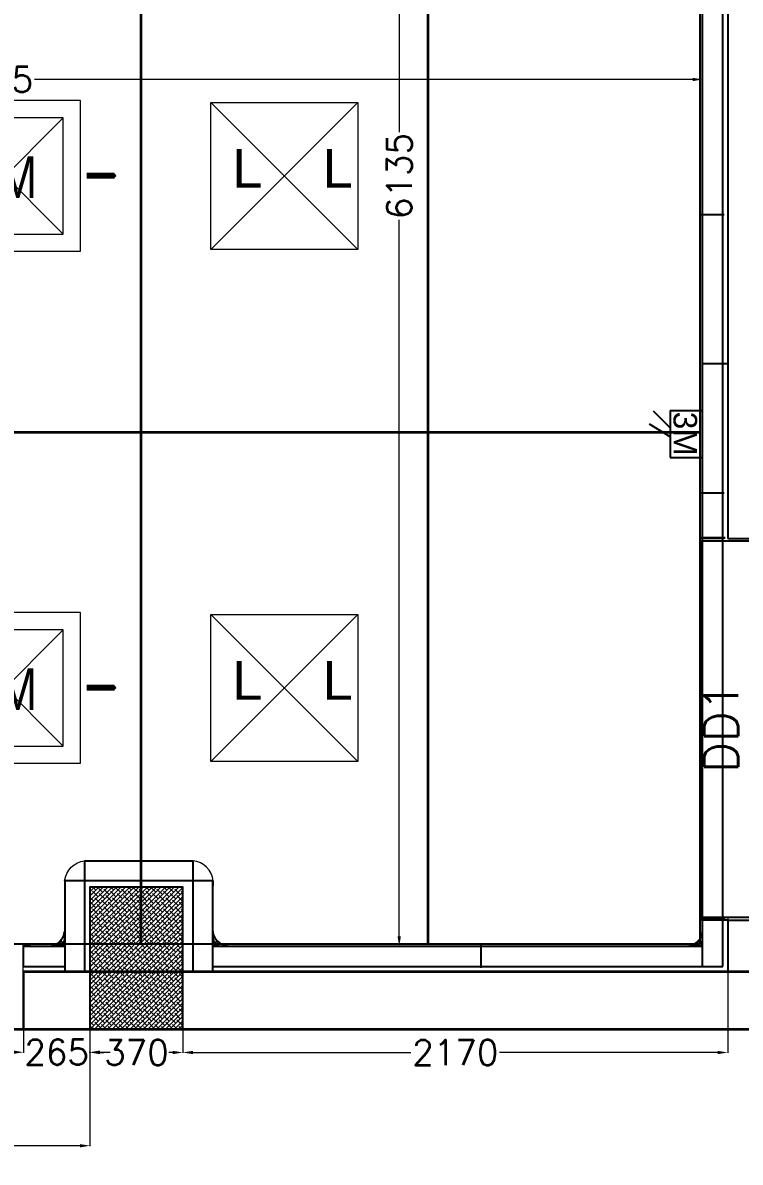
# Model space of a CAD drawing. Header units: millimetres. Extents: x 1319230 to 2124380, y -346496 to -91575.
# Drawn here: x 2111167 to 2114024, y -248681 to -244143 of the extents above; entities that cross this region are included whole.
import ezdxf

# ---------------------------------------------------------------- set-up
doc = ezdxf.new("R2010")
doc.units = ezdxf.units.MM
doc.header["$LTSCALE"] = 600
doc.header["$MEASUREMENT"] = 0
doc.header["$PDMODE"] = 35
doc.linetypes.add('DASHED', pattern=[0.75, 0.5, -0.25])
for name, color, linetype, lineweight in [('1200 Door', 144, 'Continuous', 5), ('90deg Corner', 96, 'Continuous', 0), ('Ahlada 50mm Ceiling Panels', 191, 'Continuous', 0), ('Ahlada 50mm Wall Panel', 94, 'Continuous', 0), ('Ahlada Coving', 3, 'Continuous', 0), ('C-Section', 3, 'Continuous', 9), ('DIM', 7, 'Continuous', 0), ('P-Wall', 8, 'Continuous', 35), ('Partition-80WP', 7, 'Continuous', 5), ('Supply Diffusers', 3, 'Continuous', 0)]:
    doc.layers.add(name, color=color, linetype=linetype, lineweight=lineweight)
for name, color, linetype in [('col', 5, 'Continuous'), ('Dimensions', 7, 'Continuous'), ('ELE-3M UPS P.SB', 3, 'Continuous'), ('MEP_HVAC_SUPPLY_DIFFUSER', 5, 'Continuous'), ('wall', 1, 'Continuous')]:
    doc.layers.add(name, color=color, linetype=linetype)
doc.layers.add('ELE-42W EMERGENCY DOWN LIGHT', color=7, linetype='Continuous', lineweight=0, true_color=0x608ec6)
doc.styles.add('ARIAL', font='arial.ttf')
doc.styles.add('ROMAN', font='arial.ttf', dxfattribs={"width": 0.8})
doc.styles.add('ROMANS', font='romans.shx')
doc.styles.get("Standard").update_dxf_attribs({"font": 'stylu.ttf'})
doc.dimstyles.new('AEPL1', dxfattribs={"dimtxt": 100, "dimasz": 40, "dimexe": 1.25, "dimexo": 5, "dimtad": 0, "dimdec": 0, "dimtxsty": 'ROMANS', "dimcen": 2.5, "dimclrd": 250, "dimclre": 250, "dimclrt": 7, "dimadec": 0, "dimazin": 0, "dimtfac": 1, "dimtdec": 0, "dimtmove": 0, "dimatfit": 3, "dimfxl": 1, "dimlwd": 0, "dimlwe": 0, "dimarcsym": 0})

# ---------------------------------------------------------------- blocks, each defined once
blk = doc.blocks.new('C SECTION')
at = {"layer": 'C-Section'}
for p, q in [((3564373.2, -608564.1), (3564614.5, -608564.1)), ((3564373.2, -608564.1), (3564373.2, -608595.1)), ((3564374.2, -608565.1), (3564613.5, -608565.1)), ((3564374.2, -608565.1), (3564374.2, -608595.1)), ((3564613.5, -608565.1), (3564613.5, -608595.1)), ((3564614.5, -608564.1), (3564614.5, -608595.1)), ((3564373.2, -608595.1), (3564374.2, -608595.1)), ((3564613.5, -608595.1), (3564614.5, -608595.1))]:
    blk.add_line(p, q, dxfattribs=at)
blk = doc.blocks.new('A010004 Mezz.F. Layout Plan$0$b & c')
at = {"layer": 'Ahlada Coving', "color": 3}
for p, q in [((-4.1, 40.9), (-5.7, 42.5)), ((-2.7, 7.8), (-3.7, 7.8)), ((-3.7, 7.8), (-2.7, 6)), ((4.9, 15.3), (-2.7, 7.8)), ((-2.7, 6), (5.7, 14.4)), ((8.7, 11.4), (0.3, 3)), ((0.3, 3), (2.1, 2)), ((2.1, 3), (9.7, 10.6)), ((2.1, 2), (2.1, 3)), ((36.9, 0), (35.3, 1.6))]:
    blk.add_line(p, q, dxfattribs=at)
blk.add_lwpolyline([(-5.7, 30.7), (-5.7, 5.7), (0, 0), (25, 0), (22.8, 1.5), (13.2, 1.5), (3.6, 4.5), (3.6, 1.5), (0.6, 1.5), (-4.2, 6.3), (-4.2, 9.3), (-1.2, 9.3), (-4.2, 18.9), (-4.2, 28.4), (-5.7, 30.7)], dxfattribs=at)
for radius, start, end in [(44, 181.9548, 220.5976), (42.5, 184.1661, 265.906), (44, 222.2286, 227.7746), (44, 229.4056, 268.1119)]:
    blk.add_arc((38.3, 44), radius, start, end, dxfattribs=at)
blk = doc.blocks.new('90D_CORNER_COVE')
at = {"layer": '90deg Corner', "color": 3}
for p, q in [((-59.1, 65.5), (-40.3, 65.5)), ((-40.3, -15), (-40.3, 65.5)), ((-59.1, -15), (-40.3, -15)), ((-40.3, -15), (-40.3, -33.8)), ((-40.3, -15), (40.2, -15)), ((40.2, -15), (40.2, -33.8))]:
    blk.add_line(p, q, dxfattribs=at)
blk.add_arc((-48.7, -23.5), 89.4, 5.4288, 84.5712, dxfattribs=at)
blk = doc.blocks.new('*D158')
at = {"layer": 'Defpoints', "color": 0, "transparency": 16777216}
for p in [(2108099.1, -247253.6), (2111434.1, -247948.9), (2111434.1, -248615.2)]:
    blk.add_point(p, dxfattribs=at)
at = {"layer": 'DIM', "color": 250, "lineweight": 0, "transparency": 16777216}
for p, q in [((2108099.1, -247258.6), (2108099.1, -248616.5)), ((2111434.1, -247953.9), (2111434.1, -248616.5)), ((2108139.1, -248615.2), (2109590, -248615.2)), ((2111394.1, -248615.2), (2109943.2, -248615.2))]:
    blk.add_line(p, q, dxfattribs=at)
at = {"layer": 'DIM', "color": 250, "transparency": 16777216}
for points in [[(2108139.1, -248608.6), (2108139.1, -248621.9), (2108099.1, -248615.2)], [(2111394.1, -248621.9), (2111394.1, -248608.6), (2111434.1, -248615.2)]]:
    blk.add_solid(points, dxfattribs=at)
at = {"layer": 'DIM', "color": 7, "transparency": 16777216, "insert": (2109766.6, -248615.2), "char_height": 100, "attachment_point": 5, "style": 'ROMANS'}
blk.add_mtext('3335', dxfattribs=at)
blk = doc.blocks.new('*D159')
at = {"layer": 'Defpoints', "color": 0, "transparency": 16777216}
for p in [(2111804.1, -247585.8), (2113974.1, -247702.6), (2113974.1, -248243.9)]:
    blk.add_point(p, dxfattribs=at)
at = {"layer": 'DIM', "color": 250, "lineweight": 0, "transparency": 16777216}
for p, q in [((2111804.1, -247590.8), (2111804.1, -248245.2)), ((2113974.1, -247707.6), (2113974.1, -248245.2)), ((2111844.1, -248243.9), (2112712.5, -248243.9)), ((2113934.1, -248243.9), (2113065.7, -248243.9))]:
    blk.add_line(p, q, dxfattribs=at)
at = {"layer": 'DIM', "color": 250, "transparency": 16777216}
for points in [[(2111844.1, -248237.3), (2111844.1, -248250.6), (2111804.1, -248243.9)], [(2113934.1, -248250.6), (2113934.1, -248237.3), (2113974.1, -248243.9)]]:
    blk.add_solid(points, dxfattribs=at)
at = {"layer": 'DIM', "color": 7, "transparency": 16777216, "insert": (2112889.1, -248243.9), "char_height": 100, "attachment_point": 5, "style": 'ROMANS'}
blk.add_mtext('2170', dxfattribs=at)
blk = doc.blocks.new('*D164')
at = {"layer": 'Defpoints', "color": 0, "transparency": 16777216}
for p in [(2111169.4, -248150.8), (2111434.1, -248150.8), (2111434.1, -248242.7)]:
    blk.add_point(p, dxfattribs=at)
at = {"layer": 'Dimensions', "color": 250, "lineweight": 0, "transparency": 16777216}
for p, q in [((2111169.4, -248155.8), (2111169.4, -248243.9)), ((2111434.1, -248155.8), (2111434.1, -248243.9)), ((2111129.4, -248242.7), (2111089.4, -248242.7)), ((2111169.4, -248242.7), (2111172.6, -248242.7)), ((2111434.1, -248242.7), (2111430.9, -248242.7)), ((2111474.1, -248242.7), (2111514.1, -248242.7))]:
    blk.add_line(p, q, dxfattribs=at)
at = {"layer": 'Dimensions', "color": 250, "transparency": 16777216}
for points in [[(2111129.4, -248249.3), (2111129.4, -248236), (2111169.4, -248242.7)], [(2111474.1, -248236), (2111474.1, -248249.3), (2111434.1, -248242.7)]]:
    blk.add_solid(points, dxfattribs=at)
at = {"layer": 'Dimensions', "color": 7, "transparency": 16777216, "insert": (2111301.7, -248242.7), "char_height": 100, "attachment_point": 5, "style": 'ROMANS'}
blk.add_mtext('265', dxfattribs=at)
blk = doc.blocks.new('3M UPS SB')
at = {"layer": 'ELE-3M UPS P.SB', "color": 3}
for p, q in [((-133.8, 160), (-69.3, 265.2)), ((-88.2, 160), (-3.4, 244.9)), ((-240, 160), (-240, 0)), ((0, 160), (-240, 160)), ((0, 160), (0, 0))]:
    blk.add_line(p, q, dxfattribs=at)
blk.add_text('3M', height=120, rotation=180, dxfattribs=at).set_placement((-6, 143))
blk = doc.blocks.new('54W EME')
for p, q in [((-292.5, 292.5), (292.5, -292.5)), ((292.5, 292.5), (-292.5, -292.5))]:
    blk.add_line(p, q)
at = {"layer": 'ELE-42W EMERGENCY DOWN LIGHT'}
blk.add_lwpolyline([(-292.5, -292.5), (-292.5, 292.5), (292.5, 292.5), (292.5, -292.5)], close=True, dxfattribs=at)
at = {"char_height": 154, "width": 324.958, "attachment_point": 1, "style": 'ARIAL'}
for insert in [(-206.9, 107), (152.9, 107)]:
    blk.add_mtext('L', dxfattribs=dict(at, insert=insert))
blk = doc.blocks.new('*D173')
at = {"layer": 'Defpoints', "color": 0, "transparency": 16777216}
for p in [(2113873.9, -243886.5), (2113873.9, -244368.9), (2108199.1, -244753.3)]:
    blk.add_point(p, dxfattribs=at)
at = {"layer": 'Dimensions', "color": 250, "lineweight": 0, "transparency": 16777216}
for p, q in [((2113873.9, -243891.5), (2113873.9, -244370.2)), ((2108199.1, -244748.3), (2108199.1, -244367.7)), ((2108239.1, -244368.9), (2110859.9, -244368.9)), ((2113833.9, -244368.9), (2111213.1, -244368.9))]:
    blk.add_line(p, q, dxfattribs=at)
at = {"layer": 'Dimensions', "color": 250, "transparency": 16777216}
for points in [[(2108239.1, -244362.3), (2108239.1, -244375.6), (2108199.1, -244368.9)], [(2113833.9, -244375.6), (2113833.9, -244362.3), (2113873.9, -244368.9)]]:
    blk.add_solid(points, dxfattribs=at)
at = {"layer": 'Dimensions', "color": 7, "transparency": 16777216, "insert": (2111036.5, -244368.9), "char_height": 100, "attachment_point": 5, "style": 'ROMANS'}
blk.add_mtext('5675', dxfattribs=at)
blk = doc.blocks.new('*D174')
at = {"layer": 'Defpoints', "color": 0, "transparency": 16777216}
for p in [(2112577.6, -241685.8), (2112577.6, -247820.8), (2112665.8, -247820.8)]:
    blk.add_point(p, dxfattribs=at)
at = {"layer": 'Dimensions', "color": 250, "lineweight": 0, "transparency": 16777216}
for p, q in [((2112582.6, -241685.8), (2112667, -241685.8)), ((2112665.8, -241725.8), (2112665.8, -244579.1)), ((2112665.8, -247780.8), (2112665.8, -244927.4)), ((2112582.6, -247820.8), (2112667, -247820.8))]:
    blk.add_line(p, q, dxfattribs=at)
at = {"layer": 'Dimensions', "color": 250, "transparency": 16777216}
for points in [[(2112672.4, -241725.8), (2112659.1, -241725.8), (2112665.8, -241685.8)], [(2112659.1, -247780.8), (2112672.4, -247780.8), (2112665.8, -247820.8)]]:
    blk.add_solid(points, dxfattribs=at)
at = {"layer": 'Dimensions', "color": 7, "transparency": 16777216, "insert": (2112665.8, -244753.3), "char_height": 100, "attachment_point": 5, "rotation": 90, "style": 'ROMANS'}
blk.add_mtext('6135', dxfattribs=at)
blk = doc.blocks.new('*D177')
at = {"layer": 'Defpoints', "color": 0, "transparency": 16777216}
for p in [(2111434.1, -248150.8), (2111804.1, -248150.8), (2111804.1, -248243.9)]:
    blk.add_point(p, dxfattribs=at)
at = {"layer": 'Dimensions', "color": 250, "lineweight": 0, "transparency": 16777216}
for p, q in [((2111434.1, -248155.8), (2111434.1, -248245.2)), ((2111804.1, -248155.8), (2111804.1, -248245.2)), ((2111474.1, -248243.9), (2111490, -248243.9)), ((2111764.1, -248243.9), (2111748.2, -248243.9))]:
    blk.add_line(p, q, dxfattribs=at)
at = {"layer": 'Dimensions', "color": 250, "transparency": 16777216}
for points in [[(2111474.1, -248237.3), (2111474.1, -248250.6), (2111434.1, -248243.9)], [(2111764.1, -248250.6), (2111764.1, -248237.3), (2111804.1, -248243.9)]]:
    blk.add_solid(points, dxfattribs=at)
at = {"layer": 'Dimensions', "color": 7, "transparency": 16777216, "insert": (2111619.1, -248243.9), "char_height": 100, "attachment_point": 5, "style": 'ROMANS'}
blk.add_mtext('370', dxfattribs=at)
blk = doc.blocks.new('*D297')
at = {"layer": 'Defpoints', "color": 0, "transparency": 16777216}
for p in [(2108099.1, -247253.6), (2111434.1, -247948.9), (2111434.1, -248615.2)]:
    blk.add_point(p, dxfattribs=at)
at = {"layer": 'DIM', "color": 250, "lineweight": 0, "transparency": 16777216}
for p, q in [((2108099.1, -247258.6), (2108099.1, -248616.5)), ((2111434.1, -247953.9), (2111434.1, -248616.5)), ((2108139.1, -248615.2), (2109589.8, -248615.2)), ((2111394.1, -248615.2), (2109943.4, -248615.2))]:
    blk.add_line(p, q, dxfattribs=at)
at = {"layer": 'DIM', "color": 250, "transparency": 16777216}
for points in [[(2108139.1, -248608.6), (2108139.1, -248621.9), (2108099.1, -248615.2)], [(2111394.1, -248608.6), (2111394.1, -248621.9), (2111434.1, -248615.2)]]:
    blk.add_solid(points, dxfattribs=at)
at = {"layer": 'DIM', "color": 7, "transparency": 16777216, "insert": (2109766.6, -248615.2), "char_height": 100, "attachment_point": 5, "style": 'ROMANS'}
blk.add_mtext('3335', dxfattribs=at)
blk = doc.blocks.new('*D298')
at = {"layer": 'Defpoints', "color": 0, "transparency": 16777216}
for p in [(2111804.1, -247585.8), (2113974.1, -247702.6), (2113974.1, -248243.9)]:
    blk.add_point(p, dxfattribs=at)
at = {"layer": 'DIM', "color": 250, "lineweight": 0, "transparency": 16777216}
for p, q in [((2111804.1, -247590.8), (2111804.1, -248245.2)), ((2113974.1, -247707.6), (2113974.1, -248245.2)), ((2111844.1, -248243.9), (2112712.3, -248243.9)), ((2113934.1, -248243.9), (2113065.9, -248243.9))]:
    blk.add_line(p, q, dxfattribs=at)
at = {"layer": 'DIM', "color": 250, "transparency": 16777216}
for points in [[(2111844.1, -248237.3), (2111844.1, -248250.6), (2111804.1, -248243.9)], [(2113934.1, -248237.3), (2113934.1, -248250.6), (2113974.1, -248243.9)]]:
    blk.add_solid(points, dxfattribs=at)
at = {"layer": 'DIM', "color": 7, "transparency": 16777216, "insert": (2112889.1, -248243.9), "char_height": 100, "attachment_point": 5, "style": 'ROMANS'}
blk.add_mtext('2170', dxfattribs=at)
blk = doc.blocks.new('FM3')
at = {"layer": 'Supply Diffusers'}
for p, q in [((234.6, -234.9), (-235.4, 235.1)), ((-235.4, -234.9), (234.6, 235.1))]:
    blk.add_line(p, q, dxfattribs=at)
at = {"layer": 'Supply Diffusers', "color": 7}
for points in [[(0.6, 451.1, 0, 150, 0), (0.6, 390.6, 25, 25, 0), (0.6, 330.1, 25, 25, 0)], [(-451.4, -0.9, 0, 150, 0), (-390.9, -0.9, 25, 25, 0), (-330.4, -0.9, 25, 25, 0)], [(450.6, 1.1, 0, 150, 0), (390.1, 1.1, 25, 25, 0), (329.6, 1.1, 25, 25, 0)], [(0.6, -450.9, 0, 150, 0), (0.6, -390.4, 25, 25, 0), (0.6, -329.9, 25, 25, 0)]]:
    blk.add_lwpolyline(points, format="xyseb", dxfattribs=at)
at = {"layer": 'Supply Diffusers', "linetype": 'DASHED', "ltscale": 5}
blk.add_lwpolyline([(-305.4, -304.9), (304.6, -304.9), (304.6, 305.1), (-305.4, 305.1)], close=True, dxfattribs=at)
at = {"layer": 'Supply Diffusers'}
blk.add_lwpolyline([(-235.4, -234.9), (234.6, -234.9), (234.6, 235.1), (-235.4, 235.1)], close=True, dxfattribs=at)
at = {"layer": 'Supply Diffusers', "style": 'ROMAN', "width": 0.8}
blk.add_text('FM', height=170, dxfattribs=at).set_placement((-144.4, -89.7))
blk = doc.blocks.new('SA DIFFUSER 600X600MM')
at = {"layer": 'Supply Diffusers', "color": 1, "xscale": 0.9836065573758823, "yscale": 0.9836065573758823, "zscale": 0.9836065573758823}
blk.add_blockref('FM3', (1302829.9, -127949.5, 14384.8), dxfattribs=at)

msp = doc.modelspace()

# ---------------------------------------------------------------- hatches: boundary and pattern name
at = {"layer": 'DIM'}
h = msp.add_hatch(dxfattribs=at)
h.set_pattern_fill('ANSI38', color=256, scale=100)
h.set_pattern_definition([(45, (627231.993, -51277.912), (-8.83883476, 8.83883476), []), (135, (627231.993, -51277.912), (-26.51650429, 8.83883476), [31.25, -18.75])])
h.paths.add_polyline_path([(2111804.1, -248150.8), (2111804.1, -247920.8), (2111804.1, -247585.8), (2111434.1, -247585.8), (2111434.1, -247920.8), (2111434.1, -248150.8)])
h = msp.add_hatch(dxfattribs=at)
h.set_pattern_fill('ANSI38', color=256, scale=100)
h.set_pattern_definition([(45, (627231.993, -51277.912), (-8.83883476, 8.83883476), []), (135, (627231.993, -51277.912), (-26.51650429, 8.83883476), [31.25, -18.75])])
h.paths.add_polyline_path([(2111804.1, -248150.8), (2111804.1, -247920.8), (2111804.1, -247585.8), (2111434.1, -247585.8), (2111434.1, -247920.8), (2111434.1, -248150.8)])

# ---------------------------------------------------------------- linework, layer by layer
at = {"layer": 'Ahlada 50mm Ceiling Panels', "linetype": 'ByBlock', "lineweight": -2}
for p, q in [((2111635.1, -241695.8), (2111635.1, -247810.8)), ((2111638.1, -241695.8), (2111638.1, -247810.8)), ((2112778.1, -241695.8), (2112778.1, -247810.8)), ((2112781.1, -241695.8), (2112781.1, -247810.8)), ((2113863.9, -247810.8), (2113863.9, -241695.8)), ((2108209.1, -245771.8), (2113863.9, -245771.8)), ((2108209.1, -245774.8), (2113863.9, -245774.8)), ((2113866.9, -246206.6), (2114201.1, -246206.6)), ((2113866.9, -247706.6), (2113866.9, -246206.6)), ((2114201.1, -247706.6), (2113866.9, -247706.6)), ((2108209.1, -247810.8), (2113863.9, -247810.8))]:
    msp.add_line(p, q, dxfattribs=at)
at = {"layer": 'Ahlada 50mm Wall Panel', "linetype": 'ByBlock', "lineweight": -2}
for p, q in [((2113873.9, -246196.6), (2113873.9, -241585.8)), ((2113953.9, -246196.6), (2113953.9, -241585.8)), ((2113873.9, -247900.8), (2113873.9, -245500.8)), ((2113974.1, -245500.8), (2113873.9, -245500.8)), ((2113953.9, -247900.8), (2113953.9, -245500.8)), ((2113953.9, -246196.6), (2113873.9, -246196.6)), ((2113974.9, -246196.6), (2113974.1, -246196.6)), ((2113873.9, -247900.8), (2113873.9, -247716.6)), ((2113974.1, -247716.6), (2113873.9, -247716.6)), ((2113953.9, -247900.8), (2113953.9, -247716.6)), ((2111168.9, -247820.8), (2111334.1, -247820.8)), ((2111168.9, -247820.8), (2111168.9, -247900.8)), ((2111168.9, -247820.8), (2111334.1, -247820.8)), ((2111168.9, -247820.8), (2111168.9, -247900.8)), ((2111924.1, -247820.8), (2113873.9, -247820.8)), ((2111924.1, -247820.8), (2113873.9, -247820.8)), ((2111168.9, -247900.8), (2111334.1, -247900.8)), ((2111168.9, -247900.8), (2111334.1, -247900.8)), ((2111924.1, -247900.8), (2113953.9, -247900.8)), ((2111924.1, -247900.8), (2113953.9, -247900.8))]:
    msp.add_line(p, q, dxfattribs=at)
msp.add_lwpolyline([(2111414.1, -247560.8), (2111414.1, -247480.8), (2111844.1, -247480.8), (2111844.1, -247560.8)], close=True, dxfattribs=at)
msp.add_lwpolyline([(2111414.1, -247560.8), (2111414.1, -247480.8), (2111844.1, -247480.8), (2111844.1, -247560.8)], close=True, dxfattribs=at)
for points in [[(2111414.1, -247920.8), (2111414.1, -247560.8), (2111334.1, -247560.8), (2111334.1, -247920.8)], [(2111414.1, -247920.8), (2111414.1, -247560.8), (2111334.1, -247560.8), (2111334.1, -247920.8)], [(2111924.1, -247920.8), (2111924.1, -247560.8), (2111844.1, -247560.8), (2111844.1, -247920.8)], [(2111924.1, -247920.8), (2111924.1, -247560.8), (2111844.1, -247560.8), (2111844.1, -247920.8)]]:
    msp.add_lwpolyline(points, dxfattribs=at)
at = {"layer": 'C-Section'}
msp.add_lwpolyline([(2111168.1, -248150.6), (2111168.1, -247815.5), (2111198.1, -247815.5), (2111198.1, -247814.5), (2111167.1, -247814.5), (2111167.1, -248150.6)], close=True, dxfattribs=at)
msp.add_lwpolyline([(2111168.1, -248150.6), (2111168.1, -247815.5), (2111198.1, -247815.5), (2111198.1, -247814.5), (2111167.1, -247814.5), (2111167.1, -248150.6)], close=True, dxfattribs=at)
at = {"layer": 'col'}
msp.add_lwpolyline([(2111434.1, -248150.8), (2111804.1, -248150.8), (2111804.1, -247585.8), (2111434.1, -247585.8)], close=True, dxfattribs=at)
msp.add_lwpolyline([(2111434.1, -248150.8), (2111804.1, -248150.8), (2111804.1, -247585.8), (2111434.1, -247585.8)], close=True, dxfattribs=at)
at = {"layer": 'P-Wall', "color": 8, "linetype": 'Continuous'}
for p, q in [((2111167.1, -247920.8), (2114094.1, -247920.8)), ((2111115.4, -248150.8), (2113589.1, -248150.8)), ((2113589.1, -248150.8), (2119189.1, -248150.8))]:
    msp.add_line(p, q, dxfattribs=at)
at = {"layer": 'P-Wall', "linetype": 'Continuous'}
msp.add_line((2111449.8, -248150.8), (2111434.1, -248150.8), dxfattribs=at)
at = {"layer": 'Partition-80WP', "ltscale": 0.5}
for p, q in [((2113959.2, -244906.5), (2113864, -244906.5)), ((2113959.2, -244909.5), (2113864, -244909.5)), ((2113959.2, -246014.5), (2113864, -246014.5)), ((2113959.2, -246017.5), (2113864, -246017.5)), ((2113964, -246193.6), (2113868.7, -246193.6)), ((2113964, -246196.6), (2113868.7, -246196.6)), ((2113964, -246196.6), (2113868.7, -246196.6)), ((2113964, -247713.4), (2113868.7, -247713.4)), ((2113964, -247716.4), (2113868.7, -247716.4)), ((2113964, -247716.4), (2113868.7, -247716.4)), ((2112989.5, -247811.5), (2112989.5, -247906.8)), ((2112992.5, -247811.5), (2112992.5, -247906.8))]:
    msp.add_line(p, q, dxfattribs=at)
at = {"layer": 'wall', "color": 8, "linetype": 'ByBlock'}
for p, q in [((2113974.1, -241585.8), (2113974.1, -246196.6)), ((2113974.1, -246196.6), (2114094.1, -246196.6)), ((2113974.1, -247716.6), (2114094.1, -247716.6)), ((2113974.1, -247716.6), (2113974.1, -247920.8)), ((2111169.4, -247920.8), (2111169.4, -248150.8)), ((2111169.4, -248150.8), (2111569.1, -248150.8))]:
    msp.add_line(p, q, dxfattribs=at)

# ---------------------------------------------------------------- block references
at = {"layer": '90deg Corner', "xscale": -1}
msp.add_blockref('90D_CORNER_COVE', (2111373.8, -247545.8), dxfattribs=at)
msp.add_blockref('90D_CORNER_COVE', (2111373.8, -247545.8), dxfattribs=at)
at = {"layer": '90deg Corner'}
msp.add_blockref('90D_CORNER_COVE', (2111884.3, -247545.8), dxfattribs=at)
msp.add_blockref('90D_CORNER_COVE', (2111884.3, -247545.8), dxfattribs=at)
at = {"layer": 'Ahlada Coving', "ltscale": 500, "yscale": 1.418185559101401, "zscale": 1.418185559101401}
for p, xscale, rotation in [((2111334.1, -247812.7), 1.418185559101401, 90.00000000000001), ((2111334.1, -247812.7), 1.418185559101401, 90.00000000000001), ((2111924.1, -247812.7), -1.418185559101401, 270), ((2111924.1, -247812.7), -1.418185559101401, 270), ((2113873.9, -247812.7), 1.418185559101401, 90.00000000000001), ((2113873.9, -247812.7), 1.418185559101401, 90.00000000000001)]:
    msp.add_blockref('A010004 Mezz.F. Layout Plan$0$b & c', p, dxfattribs=dict(at, xscale=xscale, rotation=rotation))
at = {"layer": 'C-Section', "color": 8, "xscale": -1, "rotation": 180}
msp.add_blockref('C SECTION', (-1450501, -854770.4), dxfattribs=at)
at = {"layer": 'C-Section', "color": 8}
msp.add_blockref('C SECTION', (-1450500.3, 360848.5), dxfattribs=at)
at = {"layer": 'ELE-3M UPS P.SB', "color": 6, "xscale": 0.7812500000005363, "yscale": 0.7812500000005363, "zscale": 0.7812500000005363, "rotation": 89.99999999999991}
msp.add_blockref('3M UPS SB', (2113869.9, -245687.5), dxfattribs=at)
at = {"layer": 'ELE-42W EMERGENCY DOWN LIGHT', "linetype": 'ByBlock'}
for p in [(2112208.1, -244753.3), (2112208.1, -246792.3)]:
    msp.add_blockref('54W EME', p, dxfattribs=at)
at = {"layer": 'MEP_HVAC_SUPPLY_DIFFUSER'}
for p in [(808266.9, -116803.9, -14384.8), (808266.9, -118842.9, -14384.8)]:
    msp.add_blockref('SA DIFFUSER 600X600MM', p, dxfattribs=at)

# ---------------------------------------------------------------- texts
at = {"layer": '1200 Door', "color": 7, "linetype": 'ByBlock', "style": 'ROMANS'}
msp.add_text('DD1', height=135.62, rotation=90, dxfattribs=at).set_placement((2114015.9, -247129.7, -28643.5))

# ---------------------------------------------------------------- dimensions: what is measured, and where the dimension line sits
at = {"layer": 'DIM'}
for base, p1, p2, picture, middle in [((2111434.1, -248615.2), (2108099.1, -247253.6), (2111434.1, -247948.9), '*D158', (2109766.6, -248615.2)), ((2111434.1, -248615.2), (2108099.1, -247253.6), (2111434.1, -247948.9), '*D297', (2109766.6, -248615.2)), ((2113974.1, -248243.9), (2111804.1, -247585.8), (2113974.1, -247702.6), '*D159', (2112889.1, -248243.9)), ((2113974.1, -248243.9), (2111804.1, -247585.8), (2113974.1, -247702.6), '*D298', (2112889.1, -248243.9))]:
    dim = msp.add_linear_dim(base=base, p1=p1, p2=p2, dimstyle='AEPL1', dxfattribs=at)
    dim.commit()
    dim.dimension.update_dxf_attribs({"geometry": picture, "text_midpoint": middle, "dimtype": 160})
at = {"layer": 'Dimensions'}
dim = msp.add_linear_dim(base=(2112665.8, -247820.8), p1=(2112577.6, -241685.8), p2=(2112577.6, -247820.8), angle=90, dimstyle='AEPL1', dxfattribs=at)
dim.commit()
dim.dimension.update_dxf_attribs({"geometry": '*D174', "text_midpoint": (2112665.8, -244753.3)})
for base, p1, p2, picture, middle in [((2113873.9, -244368.9), (2108199.1, -244753.3), (2113873.9, -243886.5), '*D173', (2111036.5, -244368.9)), ((2111434.1, -248242.7), (2111169.4, -248150.8), (2111434.1, -248150.8), '*D164', (2111301.7, -248242.7)), ((2111804.1, -248243.9), (2111434.1, -248150.8), (2111804.1, -248150.8), '*D177', (2111619.1, -248243.9))]:
    dim = msp.add_linear_dim(base=base, p1=p1, p2=p2, dimstyle='AEPL1', dxfattribs=at)
    dim.commit()
    dim.dimension.update_dxf_attribs({"geometry": picture, "text_midpoint": middle})

doc.saveas('drawing.dxf')
